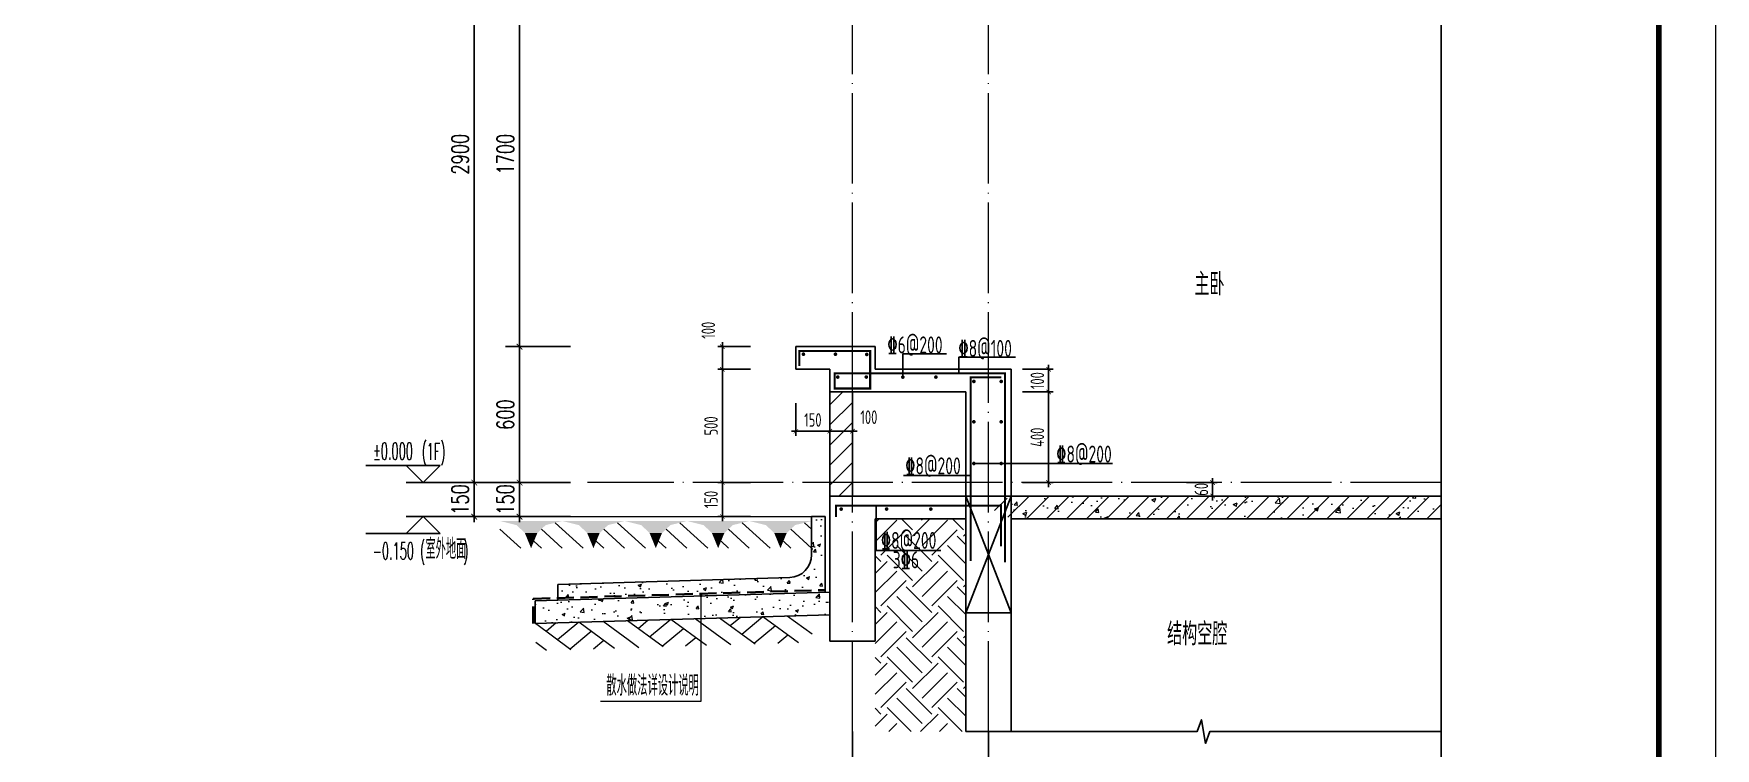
# Model space of a CAD drawing. Extents: x -812054 to 22247, y -644080 to 1003627.
# Drawn here: x -152490 to -145065, y -230842 to -227685 of the extents above; entities that cross this region are included whole.
import ezdxf

# ---------------------------------------------------------------- set-up
doc = ezdxf.new("R2010")
doc.units = 0
doc.header["$LTSCALE"] = 1000
doc.linetypes.add('DASH', pattern=[0.35, 0.25, -0.1])
doc.linetypes.add('DOTE', pattern=[2.42, 2, -0.2, 0.02, -0.2])
doc.layers.get('0').update_dxf_attribs({"linetype": 'CONTINUOUS'})
doc.layers.get('DEFPOINTS').update_dxf_attribs({"linetype": 'CONTINUOUS'})
for name, color, linetype in [('AXIS', 3, 'CONTINUOUS'), ('COLUMN', 4, 'CONTINUOUS'), ('DIM', 2, 'CONTINUOUS'), ('DIM_ELEV', 3, 'CONTINUOUS'), ('DIM_IDEN', 67, 'CONTINUOUS'), ('DIM_SYMB', 3, 'CONTINUOUS'), ('PUB_DIM', 3, 'CONTINUOUS'), ('PUB_TEXT', 2, 'CONTINUOUS'), ('REIN', 6, 'CONTINUOUS'), ('S-大样-砼线', 7, 'CONTINUOUS'), ('S-引出线', 40, 'CONTINUOUS'), ('TEXT', 2, 'CONTINUOUS'), ('WALL', 5, 'CONTINUOUS')]:
    doc.layers.add(name, color=color, linetype=linetype)
for name, color, linetype, lineweight in [('DOTE', 19, 'DOTE', 9), ('PUB_HATCH', 8, 'CONTINUOUS', 9), ('图框', 9, 'CONTINUOUS', 18), ('填充', 251, 'CONTINUOUS', 5), ('平面-排水沟', 86, 'CONTINUOUS', 15), ('立面-中轮廓线', 30, 'CONTINUOUS', 35), ('粉刷', 251, 'CONTINUOUS', 9)]:
    doc.layers.add(name, color=color, linetype=linetype, lineweight=lineweight)
doc.styles.add('_TCH_DIM', font='SIMPLEX.shx', dxfattribs={"width": 0.7, "bigfont": 'GBCBIG.shx'})
doc.styles.add('_TCH_DIM_T3', font='SIMPLEX', dxfattribs={"width": 0.705882, "bigfont": 'GBCBIG'})
doc.styles.add('DIM_FONT_T3', font='SIMPLEX', dxfattribs={"width": 0.705882, "bigfont": 'GBCBIG'})
doc.styles.add('TSSD_DIMENSION', font='Tssdeng.shx', dxfattribs={"width": 0.7, "bigfont": 'tssdchn.shx'})
doc.styles.add('TSSD_REIN', font='tssdeng.shx', dxfattribs={"width": 0.7, "height": 300, "bigfont": 'tssdchn.shx'})
doc.dimstyles.new('_TCH_ARCH&&25', dxfattribs={"dimtxt": 74.375, "dimasz": 25, "dimexe": 62.5, "dimexo": 75, "dimgap": 25, "dimtad": 1, "dimdec": 0, "dimzin": 0, "dimdsep": 46, "dimtxsty": '_TCH_DIM_T3', "dimblk": 'ARCHTICK', "dimcen": 0.09, "dimclrt": 7, "dimazin": 0, "dimtfac": 1, "dimtdec": 0, "dimtix": 1, "dimtmove": 2, "dimatfit": 3, "dimldrblk": 'ARCHTICK', "dimfxl": 1, "dimtolj": 1, "dimtzin": 0, "dimarcsym": 0})
doc.dimstyles.new('TSSD_20_20', dxfattribs={"dimtxt": 60, "dimasz": 20, "dimexe": 20, "dimexo": 50, "dimgap": 20, "dimtad": 1, "dimdec": 0, "dimzin": 0, "dimdsep": 46, "dimtxsty": 'TSSD_DIMENSION', "dimblk": 'ARCHTICK', "dimblk1": 'ARCHTICK', "dimblk2": 'ARCHTICK', "dimcen": 0, "dimdle": 20, "dimclrt": 7, "dimadec": 0, "dimazin": 0, "dimtfac": 1, "dimtdec": 0, "dimtix": 1, "dimtmove": 2, "dimatfit": 3, "dimfxl": 1, "dimtolj": 1, "dimtzin": 0, "dimarcsym": 0})
pattern_1 = [(50, (28072.99, 249033.25), (143.452037, -12.550427), [15, -165]), (355, (28072.99, 249033.25), (-27.750267, 150.438427), [12, -132]), (100.4514, (28084.94, 249032.2), (115.701876, 137.88791), [12.74804, -140.22842]), (46.1842, (28072.99, 249073.25), (213.44821, -33.1038), [22.5, -247.5]), (96.6356, (28090.77, 249070.5), (186.93254, 194.82357), [19.12206, -210.3426]), (351.1842, (28072.99, 249073.25), (186.93239, 194.82372), [18, -198]), (21, (28092.99, 249063.25), (119.38141, -80.52378), [15, -165]), (326, (28092.99, 249063.25), (48.663066, 145.03001), [12, -132]), (71.4514, (28102.93, 249056.54), (168.044526, 64.5061), [12.74804, -140.22842]), (37.5, (28072.986, 249033.25), (2.431971, 66.578771), [0, -130.4, 0, -134, 0, -132.5]), (7.5, (28072.986, 249033.25), (52.613907, 78.882342), [0, -76.4, 0, -127.4, 0, -50.5]), (327.5, (28028.386, 249033.25), (106.764487, -4.510974), [0, -50, 0, -156, 0, -207]), (317.5, (28008.39, 249033.25), (116.637234, 20.020996), [0, -65, 0, -103.6, 0, -147])]

# ---------------------------------------------------------------- blocks, each defined once
blk = doc.blocks.new('$LINEPAT$素土夯实')
at = {"color": 0}
for p, q in [((0, -210), (210, 0)), ((120, -300), (420, 0)), ((420, 0), (608, -188)), ((495, -300), (795, 0)), ((615, 0), (705, -90)), ((315, -105), (502, -293)), ((210, -210), (300, -300)), ((705, -300), (795, -210))]:
    blk.add_line(p, q, dxfattribs=at)
blk = doc.blocks.new('$LinePat$自然土壤')
at = {"color": 0}
for p, q in [((0, -90), (71, -19)), ((0, -300), (211, -89)), ((420, -300), (630, -90)), ((210, -300), (286, -224))]:
    blk.add_line(p, q, dxfattribs=at)
for points in [[(0, 0), (630, 0), (168, -45), (462, -45)], [(168, -45), (462, -45), (252, -132), (378, -132)], [(252, -132), (378, -132), (315, -300)]]:
    blk.add_solid(points, dxfattribs=at)
blk = doc.blocks.new('sanshui')
at = {"layer": '粉刷'}
h = blk.add_hatch(dxfattribs=at)
h.set_pattern_fill('混凝土', color=256, scale=20)
h.set_pattern_definition(pattern_1)
edge = h.paths.add_edge_path()
edge.add_line((346317.8, 427329.6), (346257.8, 427329.6))
edge.add_line((346257.8, 427329.6), (346257.8, 427160.3))
edge.add_arc((346157.8, 427160.3), 100, 271.71836, 360, ccw=False)
edge.add_line((346160.8, 427060.3), (345137.8, 427029.6))
edge.add_line((345137.8, 427029.6), (345137.8, 426969.6))
edge.add_line((345137.8, 426969.6), (346317.8, 427005))
edge.add_line((346317.8, 427005), (346317.8, 427329.6))
h = blk.add_hatch(dxfattribs=at)
h.set_pattern_fill('混凝土', color=256, scale=20)
h.set_pattern_definition(pattern_1)
h.paths.add_polyline_path([(346337.8, 426895.6), (346337.8, 426995.6), (345037.8, 426956.6), (345037.8, 426856.6)])
at = {"layer": 'COLUMN'}
for p, q in [((346257.8, 427329.6), (346317.8, 427329.6)), ((346257.8, 427160.3), (346257.8, 427329.6)), ((346317.8, 426995), (346317.8, 427329.6)), ((346160.8, 427060.3), (345137.8, 427029.6)), ((345137.8, 426959.6), (345137.8, 427029.6)), ((346338.1, 426995.6), (345037.8, 426956.6)), ((345037.8, 426856.6), (345037.8, 426956.6)), ((346338.1, 426895.6), (345037.8, 426856.6))]:
    blk.add_line(p, q, dxfattribs=at)
blk.add_arc((346157.8, 427160.3), 100, 271.71836, 0, dxfattribs=at)
at = {"layer": '立面-中轮廓线', "linetype": 'DASH', "ltscale": 0.3}
blk.add_lwpolyline([(345027.8, 426856.6), (345027.8, 426966.3), (346317.8, 427005)], dxfattribs=at)
at = {"layer": '粉刷'}
blk.add_line((344881.5, 427329.6), (346257.8, 427329.6), dxfattribs=at)
at = {"layer": '粉刷', "yscale": 0.4, "zscale": 0.4}
for name, p, xscale, rotation in [('$LinePat$自然土壤', (345156.8, 427309.6), -0.4369306507241237, 359.9999999999903), ('$LinePat$自然土壤', (345432, 427309.6), -0.4369306507241237, 359.9999999999903), ('$LinePat$自然土壤', (345707.3, 427309.6), -0.4369306507241237, 359.9999999999903), ('$LinePat$自然土壤', (345982.6, 427309.6), -0.4369306507241237, 359.9999999999903), ('$LinePat$自然土壤', (346257.8, 427309.6), -0.4369306507241237, 359.9999999999903), ('$LINEPAT$素土夯实', (345444.5, 426868.8), -0.5117605352322558, 1.718358001643932), ('$LINEPAT$素土夯实', (345851.2, 426881), -0.5117605352322558, 1.718358001643932), ('$LINEPAT$素土夯实', (346257.8, 426893.2), -0.5117605352322558, 1.718358001643932)]:
    blk.add_blockref(name, p, dxfattribs=dict(at, xscale=xscale, rotation=rotation))
blk = doc.blocks.new('GFDDDDRG')
at = {"layer": '图框'}
blk.add_lwpolyline([(923310, -107437), (923310, -159999), (893610, -159999), (893610, -107437)], close=True, dxfattribs=at)
blk.add_lwpolyline([(923310, -107437), (923310, -159999), (893610, -159999), (893610, -107437)], close=True, dxfattribs=at)
at = {"layer": '图框', "const_width": 50}
blk.add_lwpolyline([(894110, -159499), (922810, -159499), (922810, -108687), (894110, -108687)], close=True, dxfattribs=at)
blk = doc.blocks.new('_ArchTick')
at = {"color": 0, "linetype": 'ByBlock', "const_width": 0.15}
blk.add_lwpolyline([(-0.5, -0.5), (0.5, 0.5)], dxfattribs=at)
blk = doc.blocks.new('*D2764')
at = {"layer": 'AXIS', "color": 0, "lineweight": -2, "transparency": 16777216}
for p, q in [((-148874.5, -230842.9), (-148874.5, -231094.4)), ((-148274.5, -230842.9), (-148274.5, -231094.4)), ((-148874.5, -231031.9), (-148274.5, -231031.9))]:
    blk.add_line(p, q, dxfattribs=at)
at = {"layer": 'DEFPOINTS', "color": 0, "transparency": 16777216}
for p in [(-148874.5, -230767.9), (-148274.5, -230767.9), (-148274.5, -231031.9)]:
    blk.add_point(p, dxfattribs=at)
at = {"layer": 'AXIS', "color": 0, "lineweight": -2, "transparency": 16777216, "xscale": 25, "yscale": 25, "zscale": 25, "rotation": 180}
blk.add_blockref('_ArchTick', (-148874.5, -231031.9), dxfattribs=at)
at = {"layer": 'AXIS', "color": 0, "lineweight": -2, "transparency": 16777216, "xscale": 25, "yscale": 25, "zscale": 25}
blk.add_blockref('_ArchTick', (-148274.5, -231031.9), dxfattribs=at)
at = {"layer": 'AXIS', "color": 7, "transparency": 16777216, "insert": (-148574.5, -230969.7), "char_height": 74.38, "attachment_point": 5, "style": '_TCH_DIM_T3'}
blk.add_mtext('\\A1;600', dxfattribs=at)
blk = doc.blocks.new('*D2765')
at = {"layer": 'DEFPOINTS', "color": 0, "transparency": 16777216}
for p in [(-150344.7, -229667.9), (-150044.7, -229667.9), (-150044.7, -229818.4)]:
    blk.add_point(p, dxfattribs=at)
at = {"layer": 'PUB_DIM', "color": 0, "lineweight": -2, "transparency": 16777216}
for p, q in [((-150344.7, -229667.9), (-150344.7, -229642.9)), ((-150119.7, -229667.9), (-150407.2, -229667.9)), ((-150344.7, -229818.4), (-150344.7, -229667.9)), ((-150119.7, -229818.4), (-150407.2, -229818.4)), ((-150344.7, -229818.4), (-150344.7, -229843.4))]:
    blk.add_line(p, q, dxfattribs=at)
at = {"layer": 'PUB_DIM', "color": 0, "lineweight": -2, "transparency": 16777216, "xscale": 25, "yscale": 25, "zscale": 25}
for p, rotation in [((-150344.7, -229667.9), 270), ((-150344.7, -229818.4), 90)]:
    blk.add_blockref('_ArchTick', p, dxfattribs=dict(at, rotation=rotation))
at = {"layer": 'PUB_DIM', "color": 7, "transparency": 16777216, "insert": (-150406.9, -229743.1), "char_height": 74.38, "attachment_point": 5, "rotation": 90, "style": '_TCH_DIM_T3'}
blk.add_mtext('\\A1;150', dxfattribs=at)
blk = doc.blocks.new('*D2766')
at = {"layer": 'DEFPOINTS', "color": 0, "transparency": 16777216}
for p in [(-150344.7, -229067.9), (-150044.7, -229067.9), (-150044.7, -229667.9)]:
    blk.add_point(p, dxfattribs=at)
at = {"layer": 'PUB_DIM', "color": 0, "lineweight": -2, "transparency": 16777216}
for p, q in [((-150119.7, -229067.9), (-150407.2, -229067.9)), ((-150344.7, -229667.9), (-150344.7, -229067.9)), ((-150119.7, -229667.9), (-150407.2, -229667.9))]:
    blk.add_line(p, q, dxfattribs=at)
at = {"layer": 'PUB_DIM', "color": 0, "lineweight": -2, "transparency": 16777216, "xscale": 25, "yscale": 25, "zscale": 25}
for p, rotation in [((-150344.7, -229067.9), 90), ((-150344.7, -229667.9), 270)]:
    blk.add_blockref('_ArchTick', p, dxfattribs=dict(at, rotation=rotation))
at = {"layer": 'PUB_DIM', "color": 7, "transparency": 16777216, "insert": (-150406.9, -229367.9), "char_height": 74.38, "attachment_point": 5, "rotation": 90, "style": '_TCH_DIM_T3'}
blk.add_mtext('\\A1;600', dxfattribs=at)
blk = doc.blocks.new('*D2767')
at = {"layer": 'DEFPOINTS', "color": 0, "transparency": 16777216}
for p in [(-150344.7, -227367.9), (-150044.7, -227367.9), (-150044.7, -229067.9)]:
    blk.add_point(p, dxfattribs=at)
at = {"layer": 'PUB_DIM', "color": 0, "lineweight": -2, "transparency": 16777216}
for p, q in [((-150119.7, -227367.9), (-150407.2, -227367.9)), ((-150344.7, -229067.9), (-150344.7, -227367.9)), ((-150119.7, -229067.9), (-150407.2, -229067.9))]:
    blk.add_line(p, q, dxfattribs=at)
at = {"layer": 'PUB_DIM', "color": 0, "lineweight": -2, "transparency": 16777216, "xscale": 25, "yscale": 25, "zscale": 25}
for p, rotation in [((-150344.7, -227367.9), 90), ((-150344.7, -229067.9), 270)]:
    blk.add_blockref('_ArchTick', p, dxfattribs=dict(at, rotation=rotation))
at = {"layer": 'PUB_DIM', "color": 7, "transparency": 16777216, "insert": (-150406.9, -228217.9), "char_height": 74.38, "attachment_point": 5, "rotation": 90, "style": '_TCH_DIM_T3'}
blk.add_mtext('\\A1;1700', dxfattribs=at)
blk = doc.blocks.new('*D2768')
at = {"layer": 'DEFPOINTS', "color": 0, "transparency": 16777216}
for p in [(-150544.7, -229667.9), (-150044.7, -229667.9), (-150044.7, -229818.4)]:
    blk.add_point(p, dxfattribs=at)
at = {"layer": 'PUB_DIM', "color": 0, "lineweight": -2, "transparency": 16777216}
for p, q in [((-150544.7, -229667.9), (-150544.7, -229642.9)), ((-150119.7, -229667.9), (-150607.2, -229667.9)), ((-150544.7, -229818.4), (-150544.7, -229667.9)), ((-150119.7, -229818.4), (-150607.2, -229818.4)), ((-150544.7, -229818.4), (-150544.7, -229843.4))]:
    blk.add_line(p, q, dxfattribs=at)
at = {"layer": 'PUB_DIM', "color": 0, "lineweight": -2, "transparency": 16777216, "xscale": 25, "yscale": 25, "zscale": 25}
for p, rotation in [((-150544.7, -229667.9), 270), ((-150544.7, -229818.4), 90)]:
    blk.add_blockref('_ArchTick', p, dxfattribs=dict(at, rotation=rotation))
at = {"layer": 'PUB_DIM', "color": 7, "transparency": 16777216, "insert": (-150606.9, -229743.1), "char_height": 74.38, "attachment_point": 5, "rotation": 90, "style": '_TCH_DIM_T3'}
blk.add_mtext('\\A1;150', dxfattribs=at)
blk = doc.blocks.new('*D2769')
at = {"layer": 'DEFPOINTS', "color": 0, "transparency": 16777216}
for p in [(-150544.7, -226767.9), (-150044.7, -226767.9), (-150044.7, -229667.9)]:
    blk.add_point(p, dxfattribs=at)
at = {"layer": 'PUB_DIM', "color": 0, "lineweight": -2, "transparency": 16777216}
for p, q in [((-150119.7, -226767.9), (-150607.2, -226767.9)), ((-150544.7, -229667.9), (-150544.7, -226767.9)), ((-150119.7, -229667.9), (-150607.2, -229667.9))]:
    blk.add_line(p, q, dxfattribs=at)
at = {"layer": 'PUB_DIM', "color": 0, "lineweight": -2, "transparency": 16777216, "xscale": 25, "yscale": 25, "zscale": 25}
for p, rotation in [((-150544.7, -226767.9), 90), ((-150544.7, -229667.9), 270)]:
    blk.add_blockref('_ArchTick', p, dxfattribs=dict(at, rotation=rotation))
at = {"layer": 'PUB_DIM', "color": 7, "transparency": 16777216, "insert": (-150606.9, -228217.9), "char_height": 74.38, "attachment_point": 5, "rotation": 90, "style": '_TCH_DIM_T3'}
blk.add_mtext('\\A1;2900', dxfattribs=at)
blk = doc.blocks.new('20210809.02264474')
at = {"layer": 'REIN', "const_width": 9}
for points in [[(87154.5, 67468.2), (87154.5, 67535.4), (87466.6, 67535.4), (87466.6, 67369.4), (87309.3, 67369.4), (87309.3, 67436.6), (88061.9, 67436.6), (88061.9, 66601.6)], [(87910.8, 66607.2), (87910.8, 67418.4), (88045.5, 67418.4)], [(87315.3, 66801.7), (87315.3, 66852.1), (88043.8, 66852.1), (88043.8, 66672.6)]]:
    blk.add_lwpolyline(points, dxfattribs=at)
at = {"layer": 'REIN', "const_width": 8}
for points in [[(87167.8, 67520.8, 1), (87175.8, 67520.8, 1)], [(87309.3, 67520.8, 1), (87317.3, 67520.8, 1)], [(87447.5, 67519.9, 1), (87455.5, 67519.9, 1)], [(87319.5, 67419.9, 1), (87327.5, 67419.9, 1)], [(87445.5, 67419.9, 1), (87453.5, 67419.9, 1)], [(87606.9, 67419.9, 1), (87614.9, 67419.9, 1)], [(87752.9, 67419.9, 1), (87760.9, 67419.9, 1)], [(87920.5, 67400.7, 1), (87928.5, 67400.7, 1)], [(88041.3, 67400.7, 1), (88049.3, 67400.7, 1)], [(87920.5, 67222.4, 1), (87928.5, 67222.4, 1)], [(88041.3, 67222.4, 1), (88049.3, 67222.4, 1)], [(87920.5, 67038.2, 1), (87928.5, 67038.2, 1)], [(88041.3, 67038.2, 1), (88049.3, 67038.2, 1)], [(87334.7, 66837, 1), (87342.7, 66837, 1)], [(87535.2, 66837, 1), (87543.2, 66837, 1)], [(87730.4, 66837, 1), (87738.4, 66837, 1)]]:
    blk.add_lwpolyline(points, format="xyb", close=True, dxfattribs=at)
at = {"layer": 'S-引出线'}
for p, q in [((87610.9, 67419.9), (87610.9, 67523.1)), ((87610.9, 67523.1), (87803.1, 67523.1)), ((87613.5, 66985.2), (87910.8, 66985.2)), ((87924.5, 67038.2), (88536.4, 67038.2)), ((87493.6, 66852.1), (87493.6, 66653.9)), ((87493.6, 66653.9), (87778.8, 66653.9))]:
    blk.add_line(p, q, dxfattribs=at)
blk.add_lwpolyline([(87857.5, 67436.6), (87857.5, 67507.5), (88108.6, 67507.5)], dxfattribs=at)
at = {"layer": 'TEXT', "style": 'TSSD_REIN', "width": 0.7}
for s, p in [('%%1326@200', (87543, 67524.5)), ('%%1328@100', (87856.5, 67509)), ('%%1328@200', (88288.3, 67042.3)), ('%%1328@200', (87621.6, 66990.2)), ('%%1328@200', (87514, 66661)), ('3%%1326', (87566.3, 66575.2))]:
    blk.add_text(s, height=75, rotation=0, dxfattribs=at).set_placement(p)
blk = doc.blocks.new('20210809.03062775')
at = {"layer": 'S-大样-砼线'}
for p, q in [((87154.5, 67095.9), (87354.5, 66580.9)), ((87354.5, 67095.9), (87154.5, 66580.9))]:
    blk.add_line(p, q, dxfattribs=at)
blk.add_lwpolyline([(87354.5, 67095.9), (87154.5, 67095.9), (87154.5, 66580.9), (87354.5, 66580.9)], close=True, dxfattribs=at)
blk = doc.blocks.new('20210902.15310509')
at = {"layer": 'DOTE', "color": 1, "linetype": 'DOTE', "ltscale": 0.2}
for p, q in [((85753.4, -133245.9), (85753.4, -113645.9)), ((86353.4, -133245.9), (86353.4, -113645.9)), ((88352, -132145.9), (84583.2, -132145.9))]:
    blk.add_line(p, q, dxfattribs=at)
blk = doc.blocks.new('*D2627')
at = {"layer": 'DEFPOINTS', "color": 0, "transparency": 16777216}
for p in [(25595.1, 85276), (25761.1, 85276), (25595.1, 85216)]:
    blk.add_point(p, dxfattribs=at)
at = {"layer": 'DIM', "color": 0, "lineweight": -2, "transparency": 16777216}
for p, q in [((25645.1, 85276), (25781.1, 85276)), ((25761.1, 85276), (25761.1, 85296)), ((25761.1, 85216), (25761.1, 85276)), ((25645.1, 85216), (25781.1, 85216)), ((25761.1, 85216), (25761.1, 85196))]:
    blk.add_line(p, q, dxfattribs=at)
at = {"layer": 'DIM', "color": 0, "lineweight": -2, "transparency": 16777216, "xscale": 20, "yscale": 20, "zscale": 20}
for p, rotation in [((25761.1, 85276), 270), ((25761.1, 85216), 90)]:
    blk.add_blockref('_ArchTick', p, dxfattribs=dict(at, rotation=rotation))
at = {"layer": 'DIM', "color": 7, "transparency": 16777216, "insert": (25711.1, 85246), "char_height": 60, "attachment_point": 5, "rotation": 90, "style": 'TSSD_DIMENSION'}
blk.add_mtext('\\A1;60', dxfattribs=at)
blk = doc.blocks.new('*D2635')
at = {"layer": 'DEFPOINTS', "color": 0, "transparency": 16777216}
for p in [(23920.9, 85676), (24070.9, 85676), (24070.9, 85502.3)]:
    blk.add_point(p, dxfattribs=at)
at = {"layer": 'DIM', "color": 0, "lineweight": -2, "transparency": 16777216}
for p, q in [((23920.9, 85626), (23920.9, 85482.3)), ((24070.9, 85626), (24070.9, 85482.3)), ((23900.9, 85502.3), (24090.9, 85502.3))]:
    blk.add_line(p, q, dxfattribs=at)
at = {"layer": 'DIM', "color": 0, "lineweight": -2, "transparency": 16777216, "xscale": 20, "yscale": 20, "zscale": 20, "rotation": 180}
blk.add_blockref('_ArchTick', (23920.9, 85502.3), dxfattribs=at)
at = {"layer": 'DIM', "color": 0, "lineweight": -2, "transparency": 16777216, "xscale": 20, "yscale": 20, "zscale": 20}
blk.add_blockref('_ArchTick', (24070.9, 85502.3), dxfattribs=at)
at = {"layer": 'DIM', "color": 7, "transparency": 16777216, "insert": (23995.9, 85552.3), "char_height": 60, "attachment_point": 5, "style": 'TSSD_DIMENSION'}
blk.add_mtext('\\A1;150', dxfattribs=at)
blk = doc.blocks.new('*D2636')
at = {"layer": 'DEFPOINTS', "color": 0, "transparency": 16777216}
for p in [(24070.9, 85676), (24170.9, 85676), (24170.9, 85502.3)]:
    blk.add_point(p, dxfattribs=at)
at = {"layer": 'DIM', "color": 0, "lineweight": -2, "transparency": 16777216}
for p, q in [((24070.9, 85626), (24070.9, 85482.3)), ((24170.9, 85626), (24170.9, 85482.3)), ((24050.9, 85502.3), (24190.9, 85502.3))]:
    blk.add_line(p, q, dxfattribs=at)
at = {"layer": 'DIM', "color": 0, "lineweight": -2, "transparency": 16777216, "xscale": 20, "yscale": 20, "zscale": 20, "rotation": 180}
blk.add_blockref('_ArchTick', (24070.9, 85502.3), dxfattribs=at)
at = {"layer": 'DIM', "color": 0, "lineweight": -2, "transparency": 16777216, "xscale": 20, "yscale": 20, "zscale": 20}
blk.add_blockref('_ArchTick', (24170.9, 85502.3), dxfattribs=at)
at = {"layer": 'DIM', "color": 7, "transparency": 16777216, "insert": (24243.3, 85564.5), "char_height": 60, "attachment_point": 5, "style": 'TSSD_DIMENSION'}
blk.add_mtext('\\A1;100', dxfattribs=at)
blk = doc.blocks.new('*D2637')
at = {"layer": 'DEFPOINTS', "color": 0, "transparency": 16777216}
for p in [(23596.3, 85876), (23770.9, 85876), (23770.9, 85776)]:
    blk.add_point(p, dxfattribs=at)
at = {"layer": 'DIM', "color": 0, "lineweight": -2, "transparency": 16777216}
for p, q in [((23720.9, 85876), (23576.3, 85876)), ((23596.3, 85756), (23596.3, 85896)), ((23720.9, 85776), (23576.3, 85776))]:
    blk.add_line(p, q, dxfattribs=at)
at = {"layer": 'DIM', "color": 0, "lineweight": -2, "transparency": 16777216, "xscale": 20, "yscale": 20, "zscale": 20}
for p, rotation in [((23596.3, 85876), 90), ((23596.3, 85776), 270)]:
    blk.add_blockref('_ArchTick', p, dxfattribs=dict(at, rotation=rotation))
at = {"layer": 'DIM', "color": 7, "transparency": 16777216, "insert": (23534.1, 85948.4), "char_height": 60, "attachment_point": 5, "rotation": 90, "style": 'TSSD_DIMENSION'}
blk.add_mtext('\\A1;100', dxfattribs=at)
blk = doc.blocks.new('*D2638')
at = {"layer": 'DEFPOINTS', "color": 0, "transparency": 16777216}
for p in [(23596.3, 85776), (23770.9, 85776), (23770.9, 85276)]:
    blk.add_point(p, dxfattribs=at)
at = {"layer": 'DIM', "color": 0, "lineweight": -2, "transparency": 16777216}
for p, q in [((23720.9, 85776), (23576.3, 85776)), ((23596.3, 85256), (23596.3, 85796)), ((23720.9, 85276), (23576.3, 85276))]:
    blk.add_line(p, q, dxfattribs=at)
at = {"layer": 'DIM', "color": 0, "lineweight": -2, "transparency": 16777216, "xscale": 20, "yscale": 20, "zscale": 20}
for p, rotation in [((23596.3, 85776), 90), ((23596.3, 85276), 270)]:
    blk.add_blockref('_ArchTick', p, dxfattribs=dict(at, rotation=rotation))
at = {"layer": 'DIM', "color": 7, "transparency": 16777216, "insert": (23546.3, 85526), "char_height": 60, "attachment_point": 5, "rotation": 90, "style": 'TSSD_DIMENSION'}
blk.add_mtext('\\A1;500', dxfattribs=at)
blk = doc.blocks.new('*D2639')
at = {"layer": 'DEFPOINTS', "color": 0, "transparency": 16777216}
for p in [(23596.3, 85276), (23770.9, 85276), (23770.9, 85126)]:
    blk.add_point(p, dxfattribs=at)
at = {"layer": 'DIM', "color": 0, "lineweight": -2, "transparency": 16777216}
for p, q in [((23720.9, 85276), (23576.3, 85276)), ((23596.3, 85106), (23596.3, 85296)), ((23720.9, 85126), (23576.3, 85126))]:
    blk.add_line(p, q, dxfattribs=at)
at = {"layer": 'DIM', "color": 0, "lineweight": -2, "transparency": 16777216, "xscale": 20, "yscale": 20, "zscale": 20}
for p, rotation in [((23596.3, 85276), 90), ((23596.3, 85126), 270)]:
    blk.add_blockref('_ArchTick', p, dxfattribs=dict(at, rotation=rotation))
at = {"layer": 'DIM', "color": 7, "transparency": 16777216, "insert": (23546.3, 85201), "char_height": 60, "attachment_point": 5, "rotation": 90, "style": 'TSSD_DIMENSION'}
blk.add_mtext('\\A1;150', dxfattribs=at)
blk = doc.blocks.new('*D2640')
at = {"layer": 'DEFPOINTS', "color": 0, "transparency": 16777216}
for p in [(24870.9, 85776), (25036.9, 85776), (24870.9, 85676)]:
    blk.add_point(p, dxfattribs=at)
at = {"layer": 'DIM', "color": 0, "lineweight": -2, "transparency": 16777216}
for p, q in [((24920.9, 85776), (25056.9, 85776)), ((25036.9, 85776), (25036.9, 85796)), ((25036.9, 85676), (25036.9, 85776)), ((24920.9, 85676), (25056.9, 85676)), ((25036.9, 85676), (25036.9, 85656))]:
    blk.add_line(p, q, dxfattribs=at)
at = {"layer": 'DIM', "color": 0, "lineweight": -2, "transparency": 16777216, "xscale": 20, "yscale": 20, "zscale": 20}
for p, rotation in [((25036.9, 85776), 270), ((25036.9, 85676), 90)]:
    blk.add_blockref('_ArchTick', p, dxfattribs=dict(at, rotation=rotation))
at = {"layer": 'DIM', "color": 7, "transparency": 16777216, "insert": (24986.9, 85726), "char_height": 60, "attachment_point": 5, "rotation": 90, "style": 'TSSD_DIMENSION'}
blk.add_mtext('\\A1;100', dxfattribs=at)
blk = doc.blocks.new('*D2648')
at = {"layer": 'DEFPOINTS', "color": 0, "transparency": 16777216}
for p in [(24870.9, 85676), (25036.9, 85676), (24870.9, 85276)]:
    blk.add_point(p, dxfattribs=at)
at = {"layer": 'DIM', "color": 0, "lineweight": -2, "transparency": 16777216}
for p, q in [((25036.9, 85256), (25036.9, 85696)), ((24920.9, 85676), (25056.9, 85676)), ((24920.9, 85276), (25056.9, 85276))]:
    blk.add_line(p, q, dxfattribs=at)
at = {"layer": 'DIM', "color": 0, "lineweight": -2, "transparency": 16777216, "xscale": 20, "yscale": 20, "zscale": 20}
for p, rotation in [((25036.9, 85676), 90), ((25036.9, 85276), 270)]:
    blk.add_blockref('_ArchTick', p, dxfattribs=dict(at, rotation=rotation))
at = {"layer": 'DIM', "color": 7, "transparency": 16777216, "insert": (24986.9, 85476), "char_height": 60, "attachment_point": 5, "rotation": 90, "style": 'TSSD_DIMENSION'}
blk.add_mtext('\\A1;400', dxfattribs=at)
blk = doc.blocks.new('20210902.15332757')
at = {"layer": 'DIM'}
for base, p1, p2, angle, picture, middle in [((84525.4, -132475.9), (84700, -132575.9), (84700, -132475.9), 90, '*D2637', (84463.2, -132403.5)), ((85100, -132849.6), (85000, -132675.9), (85100, -132675.9), 0, '*D2636', (85172.5, -132787.4))]:
    dim = blk.add_linear_dim(base=base, p1=p1, p2=p2, angle=angle, dimstyle='TSSD_20_20', dxfattribs=at)
    dim.commit()
    dim.dimension.update_dxf_attribs({"geometry": picture, "text_midpoint": middle, "dimtype": 129, "insert": (60929.1, -218351.9)})
for p1, p2, distance, picture, middle in [((84700, -133075.9), (84700, -132575.9), 174.6, '*D2638', (84475.4, -132825.9)), ((85800, -132675.9), (85800, -132575.9), -166, '*D2640', (85916, -132625.9)), ((84850, -132675.9), (85000, -132675.9), -173.7, '*D2635', (84925, -132799.6)), ((85800, -133075.9), (85800, -132675.9), -166, '*D2648', (85916, -132875.9)), ((84700, -133225.9), (84700, -133075.9), 174.6, '*D2639', (84475.4, -133150.9)), ((86524.3, -133135.9), (86524.3, -133075.9), -166, '*D2627', (86640.2, -133105.9))]:
    dim = blk.add_aligned_dim(p1=p1, p2=p2, distance=distance, dimstyle='TSSD_20_20', dxfattribs=at)
    dim.commit()
    dim.dimension.update_dxf_attribs({"geometry": picture, "text_midpoint": middle, "insert": (60929.1, -218351.9)})

msp = doc.modelspace()

# ---------------------------------------------------------------- hatches: boundary and pattern name
at = {"layer": 'PUB_HATCH'}
h = msp.add_hatch(dxfattribs=at)
h.set_pattern_fill('普通砖', color=256, scale=25, style=0)
h.set_pattern_definition([(45, (-700045.335, -61179.99), (-44.1941915, 44.1941915), [])])
h.paths.add_polyline_path([(-148974.48, -229727.9), (-148874.48, -229727.9), (-148874.48, -229267.9), (-148974.48, -229267.9)])
h = msp.add_hatch(dxfattribs=at)
h.set_pattern_fill('钢筋混凝土', color=256, scale=25, style=0)
h.set_pattern_definition([(45, (-700045.335, -61224.87), (-44.194174, 44.194174), []), (50, (-700045.33, -61224.87), (179.315046, -15.688034), [18.75, -206.25]), (355, (-700045.33, -61224.87), (-34.687833, 188.048033), [15, -165]), (100.4514, (-700030.4, -61226.18), (144.627345, 172.359886), [15.93505, -175.28553]), (46.1842, (-700045.33, -61174.87), (266.81026, -41.37975), [28.125, -309.375]), (96.6356, (-700023.1, -61178.32), (233.66568, 243.52947), [23.90257, -262.92825]), (351.1842, (-700045.33, -61174.87), (233.66549, 243.52965), [22.5, -247.5]), (21, (-700020.33, -61187.37), (149.226763, -100.654723), [18.75, -206.25]), (326, (-700020.33, -61187.37), (60.828833, 181.28751), [15, -165]), (71.4514, (-700007.9, -61195.76), (210.055657, 80.632624), [15.93505, -175.28553]), (37.5, (-700045.335, -61224.87), (3.039964, 83.2234635), [0, -163, 0, -167.5, 0, -165.625]), (7.5, (-700045.335, -61224.87), (65.767384, 98.602928), [0, -95.5, 0, -159.25, 0, -63.125]), (327.5, (-700101.085, -61224.87), (133.455609, -5.638718), [0, -62.5, 0, -195, 0, -258.75]), (317.5, (-700126.08, -61224.87), (145.796542, 25.026246), [0, -81.25, 0, -129.5, 0, -183.75])])
h.paths.add_polyline_path([(-146275.96, -229727.9), (-148174.48, -229727.9), (-148274.48, -229777.9), (-148174.48, -229827.9), (-146275.96, -229827.9)])
at = {"layer": '填充'}
h = msp.add_hatch(dxfattribs=at)
h.set_pattern_fill('EARTH', color=250, scale=50, angle=45, style=0)
h.set_pattern_definition([(45, (-1263872.76, -685961.27), (0, 224.506403), [158.75, -158.75]), (45, (-1263914.85, -685919.18), (0, 224.506403), [158.75, -158.75]), (45, (-1263956.95, -685877.08), (0, 224.506403), [158.75, -158.75]), (135, (-1263956.95, -685849.02), (-224.506403, 0), [158.75, -158.75]), (135, (-1263914.85, -685806.93), (-224.506403, 0), [158.75, -158.75]), (135, (-1263872.76, -685764.83), (-224.506403, 0), [158.75, -158.75])])
h.paths.add_polyline_path([(-148374.48, -230767.9), (-148374.48, -229827.9), (-148774.48, -229827.91), (-148774.48, -230767.9)])

# ---------------------------------------------------------------- linework, layer by layer
at = {"layer": 'AXIS'}
for p, q in [((-148874.51, -230767.9), (-148874.51, -231227.3)), ((-148274.51, -230767.9), (-148274.51, -231227.3))]:
    msp.add_line(p, q, dxfattribs=at)
at = {"layer": 'DIM_ELEV'}
for p, q in [((-150694.68, -229592.9), (-151022.68, -229592.9)), ((-150769.68, -229667.9), (-150844.68, -229592.9)), ((-150769.68, -229667.9), (-150694.68, -229592.9)), ((-150344.68, -229667.9), (-150844.68, -229667.9)), ((-150769.68, -229818.37), (-150844.68, -229893.37)), ((-150344.68, -229818.37), (-150844.68, -229818.37)), ((-150769.68, -229818.37), (-150694.68, -229893.37)), ((-150694.68, -229893.37), (-151022.68, -229893.37))]:
    msp.add_line(p, q, dxfattribs=at)
at = {"layer": 'DIM_SYMB'}
for points in [[(-146275.96, -211747.9), (-146275.96, -221379.78), (-146223.46, -221398.89), (-146328.46, -221417.4), (-146275.96, -221436.03), (-146275.96, -231067.9)], [(-148374.48, -230767.9), (-147353.35, -230767.9), (-147334.24, -230715.4), (-147315.72, -230820.4), (-147297.1, -230767.9), (-146275.96, -230767.9)]]:
    msp.add_lwpolyline(points, dxfattribs=at)
at = {"layer": 'WALL'}
for p, q in [((-148774.48, -229067.9), (-149124.48, -229067.9)), ((-149124.48, -229167.9), (-149124.48, -229067.9)), ((-148774.48, -229167.9), (-148774.48, -229067.9)), ((-148974.48, -229167.9), (-149124.48, -229167.9)), ((-148974.48, -229267.9), (-148974.48, -229167.9)), ((-148174.48, -229167.9), (-148774.48, -229167.9)), ((-148174.48, -229727.9), (-148174.48, -229167.9)), ((-148867.8, -229267.9), (-148974.48, -229267.9)), ((-148974.48, -229727.9), (-148974.48, -229267.9)), ((-148974.48, -229267.9), (-148874.48, -229267.9)), ((-148874.48, -229727.9), (-148874.48, -229267.9)), ((-148374.48, -229267.9), (-148867.8, -229267.9)), ((-148374.48, -229727.9), (-148374.48, -229267.9)), ((-148974.48, -230367.9), (-148974.48, -229727.9)), ((-148374.48, -229727.9), (-148974.48, -229727.9)), ((-146275.96, -229727.9), (-148174.48, -229727.9)), ((-146275.96, -229827.9), (-146275.96, -229727.9)), ((-148774.48, -230367.9), (-148774.48, -229827.9)), ((-148374.48, -229827.9), (-148774.48, -229827.9)), ((-148374.48, -230767.9), (-148374.48, -229827.9)), ((-146275.96, -229827.9), (-148174.48, -229827.9)), ((-148174.48, -230767.9), (-148174.48, -229827.9)), ((-148974.48, -230367.9), (-148774.48, -230367.9)), ((-148374.48, -230767.9), (-148174.48, -230767.9))]:
    msp.add_line(p, q, dxfattribs=at)
at = {"layer": '平面-排水沟'}
for p, q in [((-149543.5, -230167.49), (-149543.5, -230635.34)), ((-149543.5, -230635.34), (-149987.63, -230635.34))]:
    msp.add_line(p, q, dxfattribs=at)
at = {"layer": '平面-排水沟', "const_width": 6.67}
msp.add_lwpolyline([(-149543.5, -230164.16, 1), (-149543.5, -230170.83, 1)], format="xyb", close=True, dxfattribs=at)

# ---------------------------------------------------------------- block references
at = {"xscale": 0.5, "yscale": 0.5, "zscale": 0.5}
msp.add_blockref('GFDDDDRG', (-606719.72, -154941.4), dxfattribs=at)
msp.add_blockref('sanshui', (-495312.61, -657147.53))
at = {"layer": 'DIM'}
msp.add_blockref('20210902.15332757', (-233974.52, -96592.01), dxfattribs=at)
at = {"layer": 'DIM_IDEN'}
msp.add_blockref('20210809.03062775', (-235529, -296823.84), dxfattribs=at)
at = {"layer": 'DOTE'}
msp.add_blockref('20210902.15310509', (-234627.92, -97522.01), dxfattribs=at)
at = {"layer": 'REIN'}
msp.add_blockref('20210809.02264474', (-236263.13, -296622.06), dxfattribs=at)

# ---------------------------------------------------------------- texts
at = {"layer": 'PUB_TEXT'}
for s, height, style, width, p in [('主卧', 100, 'TSSD_REIN', 0.7, (-147365.26, -228842.28)), ('%%P0.000', 74.375, '_TCH_DIM', 0.494118, (-150991.68, -229566.65)), ('(1F)', 74.375, '_TCH_DIM', 0.494118, (-150776.3, -229567.88)), ('-0.150', 74.375, '_TCH_DIM', 0.494118, (-150993.08, -230007.12)), ('(', 74.38, '_TCH_DIM', 0.494118, (-150784.35, -230005.9)), ('室外地面', 89.362, '_TCH_DIM', 0.7, (-150759.85, -230005.9)), (')', 74.38, '_TCH_DIM', 0.494118, (-150593.04, -230005.9)), ('结构空腔', 100, 'TSSD_REIN', 0.7, (-147485.46, -230386.49)), ('散水做法详设计说明', 89.362, 'DIM_FONT_T3', 0.705882, (-149961.38, -230609.09))]:
    msp.add_text(s, height=height, dxfattribs=dict(at, style=style, width=width)).set_placement(p)

# ---------------------------------------------------------------- dimensions: what is measured, and where the dimension line sits
at = {"layer": 'AXIS'}
dim = msp.add_aligned_dim(p1=(-148874.48, -230767.9), p2=(-148274.51, -230767.9), distance=-264.03, dimstyle='_TCH_ARCH&&25', dxfattribs=at)
dim.commit()
dim.dimension.update_dxf_attribs({"geometry": '*D2764', "text_midpoint": (-148574.5, -230969.75)})
at = {"layer": 'PUB_DIM'}
for p1, p2, distance, picture, middle in [((-150044.68, -229667.9), (-150044.68, -226767.9), 500, '*D2769', (-150606.86, -228217.9)), ((-150044.68, -229067.9), (-150044.68, -227367.9), 300, '*D2767', (-150406.86, -228217.9)), ((-150044.68, -229667.9), (-150044.68, -229067.9), 300, '*D2766', (-150406.86, -229367.9)), ((-150044.68, -229818.37), (-150044.68, -229667.9), 500, '*D2768', (-150606.86, -229743.14)), ((-150044.68, -229818.37), (-150044.68, -229667.9), 300, '*D2765', (-150406.86, -229743.14))]:
    dim = msp.add_aligned_dim(p1=p1, p2=p2, distance=distance, dimstyle='_TCH_ARCH&&25', dxfattribs=at)
    dim.commit()
    dim.dimension.update_dxf_attribs({"geometry": picture, "text_midpoint": middle})

doc.saveas('drawing.dxf')
